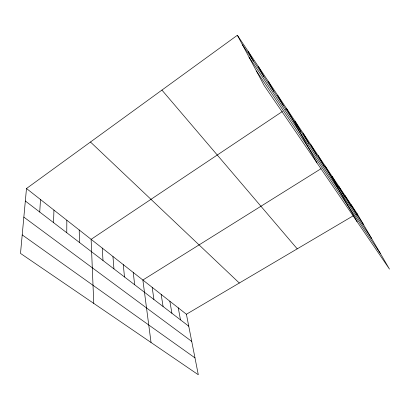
<?xml version="1.0" encoding="UTF-8"?>
<svg xmlns="http://www.w3.org/2000/svg" width="410" height="410" viewBox="0 0 410 410"><rect width="100%" height="100%" fill="white"/><g stroke="black" fill="none" stroke-linecap="round" stroke-linejoin="round"><path stroke-width="0.61" d="M66.763 232.747L66.835 220.242M53.541 222.615L53.941 210.104M39.739 212.042L40.503 199.542M26.486 188.518L20.5 253.406L198.296 374.745L186.401 314.25L26.486 188.518L237.375 35.255L357.079 213.528L389.5 269.144L264.153 85.516L237.375 35.255M282.413 111.474L91.117 239.337L93.767 303.405M285.591 109.352L286.651 108.645L317.007 162.949M320.994 168.725L142.87 280.025L151.044 342.493M324.166 166.747L325.222 166.086L357.141 221.743M186.401 314.25L353.343 215.732M356.013 214.158L357.079 213.528M22.207 234.894L194.981 357.889M23.847 217.121L191.742 341.407M25.333 201.008L188.754 326.201M90.466 142.019L239.312 283.028M161.929 90.087L297.229 248.844M256.414 70.992L380.403 253.534M249.054 57.185L371.552 238.359M242.453 44.787L363.434 224.429M351.16 204.708L357.494 215.614M345.025 195.575L351.339 206.471M338.665 186.109L344.948 196.984M332.069 176.285L338.317 187.134M318.109 155.487L324.259 166.26M310.713 144.474L316.802 155.185M303.016 133.014L309.032 143.649M295.005 121.078L300.935 131.625M277.672 95.269L283.392 105.58M268.284 81.288L273.875 91.445M258.459 66.656L263.902 76.634M248.168 51.332L253.436 61.1M178.258 307.848L180.482 319.867M169.848 301.232L171.928 313.317M161.156 294.401L163.088 306.542M152.166 287.333L153.94 299.536M133.245 272.455L134.664 284.765M123.277 264.619L124.496 276.976M112.95 256.501L113.949 268.893M102.239 248.076L103.002 260.509M79.217 229.979L79.453 242.469"/></g></svg>
